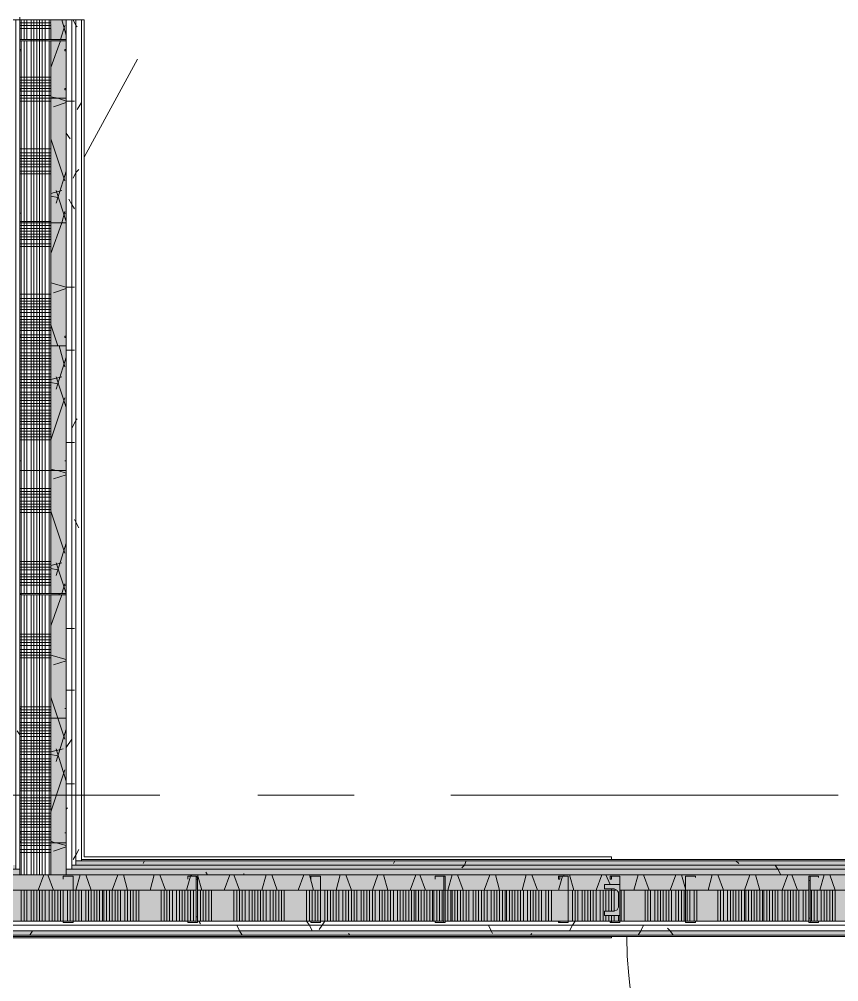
# Model space of a CAD drawing. Header units: metres. Extents: x 29 to 268, y -7 to 151.
# Drawn here: x 74.575 to 77.261, y 24.198 to 27.351 of the extents above; entities that cross this region are included whole.
import ezdxf

# ---------------------------------------------------------------- set-up
doc = ezdxf.new("R2010")
doc.units = ezdxf.units.M
doc.layers.add('PDF2_Geometry', color=7, linetype='Continuous', true_color=0xaaaaaa)
doc.layers.add('PDF2_Solid Fills', color=7, linetype='Continuous', true_color=0xffffff)

msp = doc.modelspace()

# ---------------------------------------------------------------- hatches: boundary and pattern name
at = {"layer": 'PDF2_Solid Fills', "lineweight": 0, "transparency": 33554559}
for points in [[(74.7285, 24.5486), (74.7285, 27.3491), (74.6827, 27.3491), (74.6781, 27.285), (74.6781, 24.5486)], [(74.0125, 24.4982), (76.5343, 24.5028), (76.4931, 24.5028), (76.4931, 24.5166), (76.5435, 24.5166), (76.5435, 24.4982), (76.545, 24.4982), (77.5701, 24.5028), (77.8497, 24.5028), (78.0237, 24.4982), (78.0239, 24.4982), (78.0239, 24.5486), (74.0089, 24.5486), (74.0089, 24.4982)], [(76.5435, 24.5166), (76.5435, 24.4982), (78.0239, 24.4982), (78.0239, 24.5486), (74.0089, 24.5486), (74.0089, 24.4982), (74.0125, 24.4982), (76.5343, 24.5028), (76.4931, 24.5028), (76.4931, 24.5166)], [(76.5252, 24.4341), (76.4931, 24.4295), (76.4931, 24.4158), (76.5435, 24.4158), (76.5435, 24.5166), (76.4931, 24.5166), (76.4931, 24.5028), (76.5343, 24.5028), (76.5389, 24.4982), (76.5343, 24.4387)], [(78.0193, 24.3516), (78.2069, 24.347), (78.2073, 24.347), (78.2073, 24.3653), (74.0043, 24.3653), (74.0043, 24.3516)]]:
    msp.add_hatch(color=256, dxfattribs=at).paths.add_polyline_path(points)
h = msp.add_hatch(color=256, dxfattribs=at)
h.paths.add_polyline_path([(74.5451, 24.5808), (74.5451, 24.5945), (74.0043, 24.5945), (74.0043, 24.5808)])
h.paths.add_polyline_path([(74.7606, 24.5945), (74.7606, 24.5808), (77.9781, 24.5808), (77.9781, 24.5945)])
h = msp.add_hatch(color=256, dxfattribs=at)
h.paths.add_polyline_path([(74.5635, 24.567), (74.5635, 24.5808), (74.0043, 24.5808), (74.0043, 24.567)])
h.paths.add_polyline_path([(74.7468, 24.5808), (74.7468, 24.567), (77.9918, 24.567), (77.9918, 24.5808)])
h = msp.add_hatch(color=256, dxfattribs=at)
h.paths.add_polyline_path([(74.5772, 24.5486), (74.5772, 24.567), (74.0043, 24.567), (74.0043, 24.5486)])
h.paths.add_polyline_path([(74.7285, 24.567), (74.7285, 24.5486), (78.0102, 24.5486), (78.0102, 24.567)])
h = msp.add_hatch(color=256, dxfattribs=at)
h.paths.add_polyline_path([(75.1548, 24.3974), (75.1548, 24.4982), (74.0089, 24.4982), (74.0043, 24.457), (74.0043, 24.3974)])
h.paths.add_polyline_path([(77.1669, 24.3974), (78.0743, 24.3974), (78.0743, 24.4982), (77.1669, 24.4982)])
h.paths.add_polyline_path([(76.5435, 24.4982), (76.5435, 24.4158), (76.4931, 24.4158), (76.4931, 24.4295), (76.5252, 24.4341), (76.5343, 24.4387), (76.5389, 24.4982), (75.9706, 24.4982), (75.9706, 24.3974), (77.1623, 24.3974), (77.1623, 24.4982)])
h.paths.add_polyline_path([(75.966, 24.3974), (75.966, 24.4982), (75.1593, 24.4982), (75.1593, 24.3974)])
h = msp.add_hatch(color=256, dxfattribs=at)
h.paths.add_polyline_path([(75.1548, 24.3974), (75.1548, 24.4982), (74.0043, 24.4982), (74.0043, 24.3974)])
h.paths.add_polyline_path([(77.1669, 24.3974), (78.0743, 24.3974), (78.0743, 24.4982), (77.1669, 24.4982)])
h.paths.add_polyline_path([(76.5435, 24.4982), (76.5435, 24.4158), (76.4931, 24.4158), (76.4931, 24.4295), (76.5252, 24.4341), (76.5343, 24.4387), (76.5389, 24.4982), (75.9706, 24.4982), (75.9706, 24.3974), (77.1623, 24.3974), (77.1623, 24.4982)])
h.paths.add_polyline_path([(75.966, 24.3974), (75.966, 24.4982), (75.1593, 24.4982), (75.1593, 24.3974)])

# ---------------------------------------------------------------- linework, layer by layer
at = {"layer": 'PDF2_Geometry', "lineweight": 0}
for points in [[(74.0043, 24.347), (77.9781, 24.347), (78.2256, 24.347), (78.2256, 32.9041), (78.2256, 34.3709), (78.2256, 34.5541), (77.7765, 34.5541), (77.7765, 34.3709), (78.0423, 34.3709), (78.0423, 32.9041), (77.9781, 32.9041), (77.7535, 32.9041), (77.7535, 32.7025), (77.9781, 32.7025), (77.9781, 24.599), (74.7789, 24.599), (74.7789, 27.3491), (74.5772, 27.3491), (74.5314, 27.3491)], [(78.2073, 32.9041), (78.2073, 32.8767), (78.2073, 24.3653), (78.1935, 24.3653), (77.9781, 24.3653), (74.0043, 24.3653), (74.0043, 24.3836)], [(74.0043, 24.3836), (78.1798, 24.3836), (78.1798, 24.3974), (78.1798, 32.8767)], [(78.1798, 32.8767), (78.1935, 32.8767), (78.1935, 24.3836), (78.1798, 24.3836), (77.9781, 24.3836), (74.0043, 24.3836), (74.0043, 24.3974), (74.0043, 24.4982), (74.0043, 24.5486), (78.0239, 24.5486), (78.0239, 24.4982), (77.8497, 24.4982), (77.5701, 24.4982), (77.1669, 24.4982)], [(78.0239, 32.8033), (78.0239, 24.4982), (78.0744, 24.4982), (78.0744, 24.6036), (78.0744, 24.8053), (78.0744, 25.2132), (78.0744, 25.6166), (78.0744, 25.2132), (78.0744, 24.8053), (78.0744, 24.6036), (78.0744, 24.4982), (78.0239, 24.4982), (77.9781, 24.4982), (77.8497, 24.4982), (77.5701, 24.4982), (77.1669, 24.4982), (77.5701, 24.4982), (77.8497, 24.4982), (78.0744, 24.4982), (78.0744, 24.3974), (77.8497, 24.3974), (77.5701, 24.3974), (77.1669, 24.3974)], [(77.7535, 32.7025), (77.7535, 32.7529), (77.9781, 32.7529), (78.0102, 32.7529), (78.0239, 32.7529), (78.0239, 24.5486), (78.0102, 24.5486), (77.9781, 24.5486), (74.7285, 24.5486), (74.7285, 24.567), (74.7285, 24.599), (74.7285, 27.3491), (74.7285, 24.5486), (74.6781, 24.5486), (74.6781, 24.654), (74.6781, 25.062), (74.6781, 25.4654), (74.6781, 25.062), (74.6781, 24.654), (74.6781, 24.5486), (74.5772, 24.5486), (74.5772, 27.3491), (74.6781, 27.3491), (74.6781, 27.285)], [(76.0164, 32.7529), (76.7039, 32.7529), (77.0706, 32.7529), (77.7535, 32.7529), (77.7535, 32.7345), (77.9781, 32.7345), (77.9919, 32.7345), (78.0102, 32.7345), (78.0102, 24.567), (77.9919, 24.567), (77.9781, 24.567), (74.7468, 24.567), (74.7468, 24.5808), (74.7468, 24.599), (74.7468, 27.3491)], [(74.7789, 27.3491), (74.7789, 24.599), (74.7789, 24.5945), (77.9781, 24.5945), (77.9781, 32.7025), (77.7535, 32.7025), (77.0706, 32.7025), (77.7535, 32.7025), (77.0706, 32.7025), (77.7535, 32.7025), (77.7535, 32.7208), (77.0706, 32.7208), (77.0706, 32.7345), (76.7039, 32.7345), (76.0164, 32.7345), (76.0164, 32.7208)], [(74.7606, 27.3491), (74.7606, 24.599), (74.7606, 24.5945), (74.7606, 24.5808), (77.9781, 24.5808), (77.9919, 24.5808), (77.9919, 32.7208)], [(74.6781, 24.5486), (74.5772, 24.5486), (74.5772, 24.567), (74.5772, 24.599), (74.5772, 27.3491)], [(74.7285, 27.3491), (74.6781, 27.3491), (74.6781, 27.285), (74.6781, 27.3491)], [(74.7789, 27.3491), (74.7789, 24.599), (74.7789, 27.3491)], [(74.7789, 27.3491), (74.7789, 24.599), (74.7789, 27.3491)], [(74.7789, 24.599), (74.7789, 27.3491), (74.7789, 24.599)], [(74.6781, 25.4699), (74.6781, 25.8732), (74.6781, 26.2812), (74.6781, 26.6845), (74.6781, 27.0924), (74.6781, 27.2804)], [(74.7881, 26.9), (74.9622, 27.2208)], [(78.0744, 25.6166), (78.0744, 25.2132), (78.0744, 24.8053), (78.0744, 24.6036), (78.0744, 24.3974), (78.1752, 24.3974), (78.0744, 24.3974), (77.9781, 24.3974), (77.8497, 24.3974), (77.5701, 24.3974), (77.1669, 24.3974), (77.5701, 24.3974), (77.8497, 24.3974), (78.1752, 24.3974)], [(74.0043, 24.5486), (74.5772, 24.5486), (74.6781, 24.5486), (74.6781, 24.599), (74.6781, 24.654), (74.6781, 25.062), (74.6781, 25.4654)], [(83.1619, 25.1354), (83.1619, 24.4753), (83.1619, 25.1354), (83.1619, 24.4753), (78.2256, 24.4753), (78.2256, 24.347), (78.2256, 24.3516), (78.2073, 24.3516), (77.9781, 24.3516), (74.0043, 24.3516), (74.0043, 24.3653), (74.0043, 24.3836), (74.0043, 24.3974), (74.0043, 24.457), (71.9785, 24.457), (71.9601, 24.457), (71.9601, 24.3653)], [(75.0356, 24.8099), (73.766, 24.8099)], [(75.6727, 24.8099), (75.3564, 24.8099)], [(77.2585, 24.8099), (75.9889, 24.8099)], [(76.516, 24.6082), (76.516, 24.6082)], [(77.8406, 24.599), (77.9781, 24.599), (77.8406, 24.599), (77.8406, 24.6036), (77.8406, 24.6082), (77.9689, 24.6082), (77.8406, 24.6082), (77.8406, 24.6036), (77.8406, 24.599), (77.9781, 24.599), (77.8406, 24.599), (76.516, 24.599)], [(76.516, 24.6082), (76.516, 24.6082)], [(76.516, 24.599), (76.516, 24.599)], [(76.516, 24.599), (76.516, 24.599)], [(76.516, 24.599), (76.516, 24.599)], [(76.516, 24.599), (76.516, 24.599)], [(76.7589, 24.5441), (76.7589, 24.5441)], [(76.7589, 24.5441), (76.7589, 24.5441)], [(76.791, 24.5395), (76.791, 24.5395)], [(77.1669, 24.5441), (77.1669, 24.5441)], [(77.1943, 24.5395), (77.1943, 24.5395)], [(75.1548, 24.4982), (74.7514, 24.4982), (74.3435, 24.4982), (74.0089, 24.4982)], [(76.5343, 24.4982), (76.3739, 24.4982), (75.9706, 24.4982), (75.5627, 24.4982), (75.1593, 24.4982)], [(77.1623, 24.4982), (76.7589, 24.4982), (76.5435, 24.4982)], [(74.0089, 24.3974), (74.3435, 24.3974), (74.7514, 24.3974), (75.1548, 24.3974)], [(75.1593, 24.3974), (75.5627, 24.3974), (75.966, 24.3974)], [(75.9706, 24.3974), (76.3739, 24.3974), (76.5435, 24.3974), (76.7589, 24.3974), (77.1623, 24.3974)], [(76.7589, 24.3928), (76.7589, 24.3928)], [(76.7589, 24.3928), (76.7589, 24.3928)], [(76.791, 24.3974), (76.791, 24.3974)], [(77.1669, 24.3928), (77.1669, 24.3928)], [(77.1943, 24.3974), (77.1943, 24.3974)], [(74.0043, 24.347), (78.2256, 24.347), (78.2256, 24.3516), (74.0043, 24.3516), (74.0043, 24.347), (73.9494, 24.347)], [(76.516, 24.347), (73.9494, 24.347), (73.9494, 24.3424), (76.516, 24.3424), (76.516, 24.347), (73.9494, 24.347), (73.9494, 24.3424), (76.516, 24.3424), (76.516, 24.347), (77.8406, 24.347), (78.2256, 24.347), (78.2256, 24.3424), (78.8902, 24.3424), (78.8902, 24.347)]]:
    msp.add_lwpolyline(points, dxfattribs=at)
for points in [[(74.5772, 27.3491), (74.5635, 27.3491), (74.5635, 24.567), (74.5772, 24.567)], [(74.7285, 27.2804), (74.7285, 27.3078), (74.7285, 27.285), (74.5772, 27.285), (74.5772, 27.3583), (74.5772, 27.2804)], [(74.7468, 27.3491), (74.7285, 27.3491), (74.7285, 24.567), (74.7468, 24.567)], [(74.7606, 27.3491), (74.7468, 27.3491), (74.7468, 24.5808), (74.7606, 24.5808)], [(74.7789, 27.3491), (74.7606, 27.3491), (74.7606, 24.5945), (74.7789, 24.5945)], [(76.516, 24.599), (74.7789, 24.599), (76.516, 24.599), (74.7789, 24.599), (76.516, 24.599), (76.516, 24.6036), (76.516, 24.6082), (74.7881, 24.6082), (74.7881, 27.3491), (74.7881, 24.6082), (74.7881, 27.3491), (74.7881, 24.6082), (76.516, 24.6082), (76.516, 24.6036), (76.516, 24.599), (76.516, 24.6036), (76.516, 24.6082), (74.7881, 24.6082), (76.516, 24.6082), (76.516, 24.6036), (76.516, 24.599), (74.7789, 24.599), (76.516, 24.599), (74.7789, 24.599)], [(74.7789, 27.3491), (74.7835, 27.3491), (74.7881, 27.3491), (74.7835, 27.3491), (74.7789, 27.3491), (74.7789, 24.599)], [(74.7789, 27.3491), (74.7835, 27.3491), (74.7881, 27.3491), (74.7835, 27.3491), (74.7789, 27.3491), (74.7789, 24.599)], [(74.7285, 27.2483), (74.7285, 27.2804), (74.5818, 27.2804), (74.5772, 27.2804), (74.5772, 27.2483), (74.5818, 27.2483), (74.5818, 27.2528), (74.5772, 27.2528), (74.5772, 27.2804), (74.5818, 27.2804), (74.7285, 27.2804), (74.7285, 27.2528), (74.7239, 27.2528), (74.7239, 27.2483)], [(74.6781, 25.4699), (74.6781, 25.8732), (74.6781, 26.2812), (74.6781, 26.6845), (74.6781, 27.0924), (74.6781, 27.2804), (74.6781, 27.0924), (74.6781, 26.6845), (74.6781, 26.2812), (74.6781, 25.8732)], [(74.5772, 27.1245), (74.5772, 27.0924), (74.5818, 27.0924), (74.7285, 27.0924), (74.7285, 27.1245), (74.7239, 27.1245), (74.7239, 27.12), (74.7285, 27.12), (74.7285, 27.0924), (74.5818, 27.0924), (74.5772, 27.0924), (74.5772, 27.12), (74.5818, 27.12), (74.5818, 27.1245)], [(74.5772, 26.7166), (74.5772, 26.6891), (74.5772, 26.6845), (74.5818, 26.6845), (74.7285, 26.6845), (74.7285, 26.6891), (74.7285, 26.7166), (74.7239, 26.7166), (74.7285, 26.7166), (74.7285, 26.6891), (74.7285, 26.6845), (74.5818, 26.6845), (74.5772, 26.6845), (74.5772, 26.6891), (74.5772, 26.7166), (74.5818, 26.7166)], [(74.5772, 26.3132), (74.5772, 26.2812), (74.5818, 26.2812), (74.7285, 26.2812), (74.7285, 26.3132), (74.7239, 26.3132), (74.7239, 26.3087), (74.7285, 26.3087), (74.7285, 26.2812), (74.5818, 26.2812), (74.5772, 26.2812), (74.5772, 26.3087), (74.5818, 26.3087), (74.5818, 26.3132)], [(74.5772, 25.9054), (74.5772, 25.8732), (74.5818, 25.8732), (74.7285, 25.8732), (74.7285, 25.9054), (74.7239, 25.9054), (74.7285, 25.9054), (74.7285, 25.8732), (74.5818, 25.8732), (74.5772, 25.8732), (74.5772, 25.9054), (74.5818, 25.9054)], [(74.5772, 25.4974), (74.5772, 25.4699), (74.5818, 25.4654), (74.7285, 25.4654), (74.7285, 25.4699), (74.7285, 25.4974), (74.7239, 25.4974), (74.7285, 25.4974), (74.7285, 25.4699), (74.5818, 25.4699), (74.5772, 25.4699), (74.5772, 25.4974), (74.5818, 25.4974)], [(74.5772, 25.0941), (74.5772, 25.062), (74.5818, 25.062), (74.7285, 25.062), (74.7285, 25.0941), (74.7239, 25.0941), (74.7285, 25.0941), (74.7285, 25.062), (74.5818, 25.062), (74.5772, 25.062), (74.5772, 25.0941), (74.5818, 25.0941)], [(74.5772, 24.6862), (74.5772, 24.6586), (74.5772, 24.654), (74.5818, 24.654), (74.7285, 24.654), (74.7285, 24.6586), (74.7285, 24.6862), (74.7239, 24.6862), (74.7285, 24.6862), (74.7285, 24.6586), (74.7285, 24.654), (74.5818, 24.654), (74.5772, 24.6586), (74.5772, 24.6862), (74.5818, 24.6862)], [(77.9781, 24.5808), (77.9781, 24.5945), (74.7606, 24.5945), (74.7606, 24.5808)], [(77.9781, 24.599), (74.7789, 24.599), (74.7789, 24.5945), (77.9781, 24.5945)], [(74.5772, 24.5486), (74.5772, 24.567), (74.0043, 24.567), (74.0043, 24.5486)], [(78.0102, 24.5486), (78.0102, 24.567), (74.7285, 24.567), (74.7285, 24.5486)], [(77.9919, 24.567), (77.9919, 24.5808), (74.7468, 24.5808), (74.7468, 24.567)], [(74.7193, 24.3928), (74.7514, 24.3928), (74.7514, 24.5395), (74.7514, 24.5441), (74.7193, 24.5441), (74.7193, 24.5349), (74.7193, 24.5441), (74.7514, 24.5441), (74.7514, 24.5395), (74.7514, 24.3928), (74.7193, 24.3928), (74.7193, 24.3974)], [(75.1272, 24.3928), (75.1548, 24.3928), (75.1593, 24.3928), (75.1593, 24.5395), (75.1548, 24.5441), (75.1272, 24.5441), (75.1272, 24.5349), (75.1272, 24.5441), (75.1548, 24.5441), (75.1548, 24.5395), (75.1548, 24.3928), (75.1272, 24.3928), (75.1272, 24.3974)], [(75.5306, 24.3928), (75.5627, 24.3928), (75.5627, 24.5395), (75.5627, 24.5441), (75.5306, 24.5441), (75.5306, 24.5349), (75.5306, 24.5441), (75.5627, 24.5441), (75.5627, 24.5395), (75.5627, 24.3928), (75.5306, 24.3928), (75.5306, 24.3974)], [(75.9385, 24.3928), (75.966, 24.3928), (75.9706, 24.3928), (75.9706, 24.5395), (75.9706, 24.5441), (75.966, 24.5441), (75.9385, 24.5441), (75.9385, 24.5349), (75.9385, 24.5441), (75.966, 24.5441), (75.966, 24.5395), (75.966, 24.3928), (75.9385, 24.3928), (75.9385, 24.3974)], [(76.3418, 24.3928), (76.3739, 24.3928), (76.3739, 24.5395), (76.3739, 24.5441), (76.3418, 24.5441), (76.3418, 24.5349), (76.3464, 24.5349), (76.3464, 24.5441), (76.3739, 24.5441), (76.3739, 24.5395), (76.3739, 24.3928), (76.3464, 24.3928), (76.3464, 24.3974), (76.3418, 24.3974)], [(76.5114, 24.3928), (76.5435, 24.3928), (76.5435, 24.5395), (76.5435, 24.5441), (76.5114, 24.5441), (76.5114, 24.5349), (76.516, 24.5349), (76.516, 24.5441), (76.5435, 24.5441), (76.5435, 24.5395), (76.5435, 24.3928), (76.516, 24.3928), (76.516, 24.3974), (76.5114, 24.3974)], [(76.7589, 24.3928), (76.7589, 24.5441), (76.791, 24.5441), (76.791, 24.5395), (76.791, 24.5441), (76.7589, 24.5441), (76.7589, 24.3928), (76.791, 24.3928)], [(77.1669, 24.3928), (77.1623, 24.3928), (77.1623, 24.5441), (77.1669, 24.5441), (77.1943, 24.5441), (77.1943, 24.5395), (77.1943, 24.5441), (77.1669, 24.5441), (77.1669, 24.3928), (77.1943, 24.3928)], [(75.1548, 24.4982), (74.7514, 24.4982), (74.3435, 24.4982), (74.0089, 24.4982), (74.3435, 24.4982), (74.7514, 24.4982)], [(76.5343, 24.4982), (76.3739, 24.4982), (75.9706, 24.4982), (75.5627, 24.4982), (75.1593, 24.4982), (75.5627, 24.4982), (75.9706, 24.4982), (76.3739, 24.4982)], [(76.5435, 24.5166), (76.4931, 24.5166), (76.4931, 24.5028), (76.5252, 24.5028), (76.5343, 24.4982), (76.5389, 24.489), (76.5389, 24.4432), (76.5343, 24.4341), (76.5252, 24.4295), (76.4931, 24.4295), (76.4931, 24.4158), (76.5435, 24.4158)], [(77.1623, 24.4982), (76.7589, 24.4982), (76.5435, 24.4982), (76.7589, 24.4982)], [(78.1935, 24.3653), (78.1935, 24.3836), (74.0043, 24.3836), (74.0043, 24.3653)], [(74.0089, 24.3974), (74.3435, 24.3974), (74.7514, 24.3974), (75.1548, 24.3974), (74.7514, 24.3974), (74.3435, 24.3974)], [(75.1593, 24.3974), (75.5627, 24.3974), (75.966, 24.3974), (75.5627, 24.3974)], [(75.9706, 24.3974), (76.3739, 24.3974), (76.5435, 24.3974), (76.7589, 24.3974), (77.1623, 24.3974), (76.7589, 24.3974), (76.5435, 24.3974), (76.3739, 24.3974)], [(76.791, 24.3974), (76.791, 24.3928)], [(77.1943, 24.3974), (77.1943, 24.3928)], [(78.2073, 24.3516), (78.2073, 24.3653), (74.0043, 24.3653), (74.0043, 24.3516)]]:
    msp.add_lwpolyline(points, close=True, dxfattribs=at)
at = {"layer": 'PDF2_Geometry', "color": 254, "lineweight": 0, "true_color": 0xd4d4d4}
for points in [[(74.6781, 27.34), (74.5772, 27.34)], [(74.5818, 27.285), (74.5818, 27.3491)], [(74.591, 27.285), (74.591, 27.3491)], [(74.6002, 27.285), (74.6002, 27.3491)], [(74.6139, 25.4699), (74.6139, 25.8732), (74.6139, 26.2812), (74.6139, 26.6845), (74.6139, 27.0924), (74.6139, 27.1474), (74.6139, 27.2804), (74.6139, 27.3491)], [(74.6231, 25.4699), (74.6231, 25.8732), (74.6231, 26.2812), (74.6231, 26.6845), (74.6231, 27.0924), (74.6231, 27.1474), (74.6231, 27.2804), (74.6231, 27.3491)], [(74.6322, 25.4699), (74.6322, 25.8732), (74.6322, 26.2812), (74.6322, 26.6845), (74.6322, 27.0924), (74.6322, 27.1474), (74.6322, 27.2804), (74.6322, 27.3491)], [(74.6414, 24.5486), (74.6414, 24.654), (74.6414, 25.062), (74.6414, 25.4699), (74.6414, 25.8732), (74.6414, 26.2812), (74.6414, 26.6845), (74.6414, 27.0924), (74.6414, 27.1474), (74.6414, 27.2804), (74.6414, 27.3491)], [(74.6506, 25.4699), (74.6506, 25.8732), (74.6506, 26.2812), (74.6506, 26.6845), (74.6506, 27.0924), (74.6506, 27.1474), (74.6506, 27.2804), (74.6506, 27.3491)], [(74.6597, 25.4699), (74.6597, 25.8732), (74.6597, 26.2812), (74.6597, 26.6845), (74.6597, 27.0924), (74.6597, 27.1474), (74.6597, 27.2804), (74.6597, 27.3491)], [(74.6735, 27.285), (74.6735, 27.3491)], [(74.6781, 27.3308), (74.5772, 27.3308)], [(74.5818, 25.4699), (74.5818, 25.8732), (74.5818, 26.2812), (74.5818, 26.6845), (74.5818, 27.0924), (74.5818, 27.1474), (74.5818, 27.2804)], [(74.591, 25.4699), (74.591, 25.8732), (74.591, 26.2812), (74.591, 26.6845), (74.591, 27.0924), (74.591, 27.1474), (74.591, 27.2804)], [(74.6002, 25.4699), (74.6002, 25.8732), (74.6002, 26.2812), (74.6002, 26.6845), (74.6002, 27.0924), (74.6002, 27.1474), (74.6002, 27.2804)], [(74.6735, 25.4699), (74.6735, 25.8732), (74.6735, 26.2812), (74.6735, 26.6845), (74.6735, 27.0924), (74.6735, 27.1474), (74.6735, 27.2804)], [(74.6781, 27.1612), (74.5772, 27.1612)], [(74.6781, 27.152), (74.5772, 27.152)], [(74.6781, 27.1428), (74.5772, 27.1428)], [(74.6781, 27.1337), (74.5772, 27.1337)], [(74.6781, 27.1245), (74.5772, 27.1245)], [(74.6781, 27.1154), (74.5772, 27.1154)], [(74.6781, 27.1016), (74.5772, 27.1016)], [(74.6781, 27.0924), (74.5772, 27.0924)], [(74.6781, 27.0832), (74.5772, 27.0832)], [(74.6781, 26.9274), (74.5772, 26.9274)], [(74.6781, 26.9137), (74.5772, 26.9137)], [(74.6781, 26.9045), (74.5772, 26.9045)], [(74.6781, 26.8954), (74.5772, 26.8954)], [(74.6781, 26.8862), (74.5772, 26.8862)], [(74.6781, 26.877), (74.5772, 26.877)], [(74.6781, 26.8678), (74.5772, 26.8678)], [(74.6781, 26.8541), (74.5772, 26.8541)], [(74.6781, 26.845), (74.5772, 26.845)], [(74.6781, 26.6891), (74.5772, 26.6891)], [(74.6781, 26.6754), (74.5772, 26.6754)], [(74.6781, 26.6662), (74.5772, 26.6662)], [(74.6781, 26.657), (74.5772, 26.657)], [(74.6781, 26.6478), (74.5772, 26.6478)], [(74.6781, 26.6387), (74.5772, 26.6387)], [(74.6781, 26.6295), (74.5772, 26.6295)], [(74.6781, 26.6158), (74.5772, 26.6158)], [(74.6781, 26.6066), (74.5772, 26.6066)], [(74.6781, 26.4508), (74.5772, 26.4508)], [(74.6781, 26.437), (74.5772, 26.437)], [(74.6781, 26.4278), (74.5772, 26.4278)], [(74.6781, 26.4187), (74.5772, 26.4187)], [(74.6781, 26.4095), (74.5772, 26.4095)], [(74.6781, 26.4004), (74.5772, 26.4004)], [(74.6781, 26.3912), (74.5772, 26.3912)], [(74.6781, 26.3774), (74.5772, 26.3774)], [(74.6781, 26.3682), (74.5772, 26.3682)], [(74.6781, 26.3591), (74.5772, 26.3591)], [(74.6781, 26.35), (74.5772, 26.35)], [(74.6781, 26.3408), (74.5772, 26.3408)], [(74.6781, 26.3316), (74.5772, 26.3316)], [(74.6781, 26.3178), (74.5772, 26.3178)], [(74.6781, 26.3087), (74.5772, 26.3087)], [(74.6781, 26.2995), (74.5772, 26.2995)], [(74.6781, 26.2904), (74.5772, 26.2904)], [(74.6781, 26.2812), (74.5772, 26.2812)], [(74.6781, 26.272), (74.5772, 26.272)], [(74.6781, 26.2582), (74.5772, 26.2582)], [(74.6781, 26.2491), (74.5772, 26.2491)], [(74.6781, 26.24), (74.5772, 26.24)], [(74.6781, 26.2308), (74.5772, 26.2308)], [(74.6781, 26.2216), (74.5772, 26.2216)], [(74.6781, 26.2124), (74.5772, 26.2124)], [(74.6781, 26.2032), (74.5772, 26.2032)], [(74.6781, 26.1895), (74.5772, 26.1895)], [(74.6781, 26.1804), (74.5772, 26.1804)], [(74.6781, 26.1712), (74.5772, 26.1712)], [(74.6781, 26.162), (74.5772, 26.162)], [(74.6781, 26.1528), (74.5772, 26.1528)], [(74.6781, 26.1437), (74.5772, 26.1437)], [(74.6781, 26.1299), (74.5772, 26.1299)], [(74.6781, 26.1208), (74.5772, 26.1208)], [(74.6781, 26.1116), (74.5772, 26.1116)], [(74.6781, 26.1024), (74.5772, 26.1024)], [(74.6781, 26.0932), (74.5772, 26.0932)], [(74.6781, 26.0841), (74.5772, 26.0841)], [(74.6781, 26.0704), (74.5772, 26.0704)], [(74.6781, 26.0612), (74.5772, 26.0612)], [(74.6781, 26.052), (74.5772, 26.052)], [(74.6781, 26.0428), (74.5772, 26.0428)], [(74.6781, 26.0337), (74.5772, 26.0337)], [(74.6781, 26.0245), (74.5772, 26.0245)], [(74.6781, 26.0108), (74.5772, 26.0108)], [(74.6781, 26.0016), (74.5772, 26.0016)], [(74.6781, 25.9924), (74.5772, 25.9924)], [(74.6781, 25.9832), (74.5772, 25.9832)], [(74.6781, 25.8137), (74.5772, 25.8137)], [(74.6781, 25.8045), (74.5772, 25.8045)], [(74.6781, 25.7954), (74.5772, 25.7954)], [(74.6781, 25.7862), (74.5772, 25.7862)], [(74.6781, 25.7724), (74.5772, 25.7724)], [(74.6781, 25.7632), (74.5772, 25.7632)], [(74.6781, 25.7541), (74.5772, 25.7541)], [(74.6781, 25.7449), (74.5772, 25.7449)], [(74.6781, 25.7358), (74.5772, 25.7358)], [(74.6781, 25.5754), (74.5772, 25.5754)], [(74.6781, 25.5662), (74.5772, 25.5662)], [(74.6781, 25.557), (74.5772, 25.557)], [(74.6781, 25.5478), (74.5772, 25.5478)], [(74.6781, 25.5341), (74.5772, 25.5341)], [(74.6781, 25.5249), (74.5772, 25.5249)], [(74.6781, 25.5158), (74.5772, 25.5158)], [(74.6781, 25.5066), (74.5772, 25.5066)], [(74.6781, 25.4974), (74.5772, 25.4974)], [(74.5818, 24.5486), (74.5818, 24.654), (74.5818, 25.062), (74.5818, 25.4654)], [(74.591, 24.5486), (74.591, 24.654), (74.591, 25.062), (74.591, 25.4654)], [(74.6002, 24.5486), (74.6002, 24.654), (74.6002, 25.062), (74.6002, 25.4654)], [(74.6139, 24.5486), (74.6139, 24.654), (74.6139, 25.062), (74.6139, 25.4654)], [(74.6231, 24.5486), (74.6231, 24.654), (74.6231, 25.062), (74.6231, 25.4654)], [(74.6322, 24.5486), (74.6322, 24.654), (74.6322, 25.062), (74.6322, 25.4654)], [(74.6506, 24.5486), (74.6506, 24.654), (74.6506, 25.062), (74.6506, 25.4654)], [(74.6597, 24.5486), (74.6597, 24.654), (74.6597, 25.062), (74.6597, 25.4654)], [(74.6735, 24.5486), (74.6735, 24.654), (74.6735, 25.062), (74.6735, 25.4654)], [(74.6781, 25.337), (74.5772, 25.337)], [(74.6781, 25.3278), (74.5772, 25.3278)], [(74.6781, 25.3186), (74.5772, 25.3186)], [(74.6781, 25.3095), (74.5772, 25.3095)], [(74.6781, 25.3004), (74.5772, 25.3004)], [(74.6781, 25.2866), (74.5772, 25.2866)], [(74.6781, 25.2774), (74.5772, 25.2774)], [(74.6781, 25.2682), (74.5772, 25.2682)], [(74.6781, 25.2591), (74.5772, 25.2591)], [(74.6781, 25.0986), (74.5772, 25.0986)], [(74.6781, 25.0895), (74.5772, 25.0895)], [(74.6781, 25.0804), (74.5772, 25.0804)], [(74.6781, 25.0712), (74.5772, 25.0712)], [(74.6781, 25.062), (74.5772, 25.062)], [(74.6781, 25.0482), (74.5772, 25.0482)], [(74.6781, 25.0391), (74.5772, 25.0391)], [(74.6781, 25.0299), (74.5772, 25.0299)], [(74.6781, 25.0208), (74.5772, 25.0208)], [(74.6781, 25.0116), (74.5772, 25.0116)], [(74.6781, 25.0024), (74.5772, 25.0024)], [(74.6781, 24.9887), (74.5772, 24.9887)], [(74.6781, 24.9795), (74.5772, 24.9795)], [(74.6781, 24.9704), (74.5772, 24.9704)], [(74.6781, 24.9612), (74.5772, 24.9612)], [(74.6781, 24.952), (74.5772, 24.952)], [(74.6781, 24.9428), (74.5772, 24.9428)], [(74.6781, 24.9291), (74.5772, 24.9291)], [(74.6781, 24.9199), (74.5772, 24.9199)], [(74.6781, 24.9108), (74.5772, 24.9108)], [(74.6781, 24.9016), (74.5772, 24.9016)], [(74.6781, 24.8924), (74.5772, 24.8924)], [(74.6781, 24.8832), (74.5772, 24.8832)], [(74.6781, 24.8695), (74.5772, 24.8695)], [(74.6781, 24.8603), (74.5772, 24.8603)], [(74.6781, 24.8512), (74.5772, 24.8512)], [(74.6781, 24.842), (74.5772, 24.842)], [(74.6781, 24.8328), (74.5772, 24.8328)], [(74.6781, 24.8236), (74.5772, 24.8236)], [(74.6781, 24.8099), (74.5772, 24.8099)], [(74.6781, 24.8008), (74.5772, 24.8008)], [(74.6781, 24.7916), (74.5772, 24.7916)], [(74.6781, 24.7824), (74.5772, 24.7824)], [(74.6781, 24.7732), (74.5772, 24.7732)], [(74.6781, 24.764), (74.5772, 24.764)], [(74.6781, 24.7503), (74.5772, 24.7503)], [(74.6781, 24.7412), (74.5772, 24.7412)], [(74.6781, 24.732), (74.5772, 24.732)], [(74.6781, 24.7228), (74.5772, 24.7228)], [(74.6781, 24.7137), (74.5772, 24.7137)], [(74.6781, 24.7045), (74.5772, 24.7045)], [(74.6781, 24.6908), (74.5772, 24.6908)], [(74.6781, 24.6816), (74.5772, 24.6816)], [(74.6781, 24.6724), (74.5772, 24.6724)], [(74.6781, 24.6632), (74.5772, 24.6632)], [(74.6781, 24.654), (74.5772, 24.654)], [(74.6781, 24.6449), (74.5772, 24.6449)], [(74.6781, 24.6312), (74.5772, 24.6312)], [(74.6414, 24.3974), (74.6414, 24.4982)], [(74.6506, 24.3974), (74.6506, 24.4982)], [(74.6597, 24.3974), (74.6597, 24.4982)], [(74.6735, 24.3974), (74.6735, 24.4982)], [(74.6827, 24.3974), (74.6827, 24.4982)], [(74.6918, 24.3974), (74.6918, 24.4982)], [(74.701, 24.3974), (74.701, 24.4982)], [(74.7101, 24.3974), (74.7101, 24.4982)], [(74.7193, 24.3974), (74.7193, 24.4982)], [(74.7331, 24.3974), (74.7331, 24.4982)], [(74.7422, 24.3974), (74.7422, 24.4982)], [(74.7606, 24.3974), (74.7606, 24.4982)], [(74.7698, 24.3974), (74.7698, 24.4982)], [(74.7789, 24.3974), (74.7789, 24.4982)], [(74.7927, 24.3974), (74.7927, 24.4982)], [(74.8477, 24.3974), (74.8477, 24.4982)], [(74.8522, 24.4982), (74.8522, 24.3974)], [(74.8889, 24.3974), (74.8889, 24.4982)], [(74.8981, 24.3974), (74.8981, 24.4982)], [(74.9072, 24.3974), (74.9072, 24.4982)], [(74.921, 24.3974), (74.921, 24.4982)], [(74.9302, 24.3974), (74.9302, 24.4982)], [(74.9393, 24.3974), (74.9393, 24.4982)], [(74.9485, 24.3974), (74.9485, 24.4982)], [(74.9577, 24.3974), (74.9577, 24.4982)], [(74.9668, 24.3974), (74.9668, 24.4982)], [(75.0402, 24.4982), (75.0402, 24.3974)], [(75.0494, 24.4982), (75.0494, 24.3974)], [(75.0585, 24.4982), (75.0585, 24.3974)], [(75.0677, 24.4982), (75.0677, 24.3974)], [(75.0768, 24.4982), (75.0768, 24.3974)], [(75.0905, 24.4982), (75.0905, 24.3974)], [(75.0997, 24.4982), (75.0997, 24.3974)], [(75.1089, 24.4982), (75.1089, 24.3974)], [(75.1181, 24.4982), (75.1181, 24.3974)], [(75.1272, 24.3974), (75.1272, 24.4982)], [(75.1364, 24.3974), (75.1364, 24.4982)], [(75.1456, 24.3974), (75.1456, 24.4982)], [(75.1593, 24.3974), (75.1593, 24.4982)], [(75.1685, 24.3974), (75.1685, 24.4982)], [(75.1777, 24.3974), (75.1777, 24.4982)], [(75.1868, 24.3974), (75.1868, 24.4982)], [(75.196, 24.3974), (75.196, 24.4982)], [(75.2052, 24.3974), (75.2052, 24.4982)], [(75.2785, 24.4982), (75.2785, 24.3974)], [(75.2877, 24.4982), (75.2877, 24.3974)], [(75.2968, 24.4982), (75.2968, 24.3974)], [(75.306, 24.4982), (75.306, 24.3974)], [(75.3152, 24.4982), (75.3152, 24.3974)], [(75.3289, 24.4982), (75.3289, 24.3974)], [(75.3381, 24.4982), (75.3381, 24.3974)], [(75.3473, 24.4982), (75.3473, 24.3974)], [(75.3564, 24.4982), (75.3564, 24.3974)], [(75.3655, 24.3974), (75.3655, 24.4982)], [(75.3747, 24.3974), (75.3747, 24.4982)], [(75.3839, 24.3974), (75.3839, 24.4982)], [(75.3977, 24.3974), (75.3977, 24.4982)], [(75.4068, 24.3974), (75.4068, 24.4982)], [(75.416, 24.3974), (75.416, 24.4982)], [(75.4252, 24.3974), (75.4252, 24.4982)], [(75.4343, 24.3974), (75.4343, 24.4982)], [(75.4435, 24.3974), (75.4435, 24.4982)], [(75.5168, 24.4982), (75.5168, 24.3974)], [(75.526, 24.4982), (75.526, 24.3974)], [(75.5351, 24.4982), (75.5351, 24.3974)], [(75.5443, 24.4982), (75.5443, 24.3974)], [(75.5535, 24.4982), (75.5535, 24.3974)], [(75.5627, 24.4982), (75.5627, 24.3974)], [(75.5764, 24.4982), (75.5764, 24.3974)], [(75.5856, 24.4982), (75.5856, 24.3974)], [(75.5948, 24.4982), (75.5948, 24.3974)], [(75.6956, 24.4982), (75.6956, 24.3974)], [(75.7048, 24.4982), (75.7048, 24.3974)], [(75.7139, 24.4982), (75.7139, 24.3974)], [(75.7231, 24.4982), (75.7231, 24.3974)], [(75.7323, 24.4982), (75.7323, 24.3974)], [(75.7414, 24.4982), (75.7414, 24.3974)], [(75.7552, 24.4982), (75.7552, 24.3974)], [(75.7643, 24.4982), (75.7643, 24.3974)], [(75.7735, 24.4982), (75.7735, 24.3974)], [(75.7827, 24.4982), (75.7827, 24.3974)], [(75.7918, 24.4982), (75.7918, 24.3974)], [(75.801, 24.4982), (75.801, 24.3974)], [(75.8147, 24.4982), (75.8147, 24.3974)], [(75.8239, 24.4982), (75.8239, 24.3974)], [(75.8331, 24.4982), (75.8331, 24.3974)], [(75.8423, 24.3974), (75.8423, 24.4982)], [(75.8698, 24.3974), (75.8698, 24.4982)], [(75.8744, 24.4982), (75.8744, 24.3974)], [(75.9293, 24.3974), (75.9293, 24.4982)], [(75.9339, 24.4982), (75.9339, 24.3974)], [(75.9889, 24.3974), (75.9889, 24.4982)], [(76.0027, 24.3974), (76.0027, 24.4982)], [(76.0118, 24.3974), (76.0118, 24.4982)], [(76.021, 24.3974), (76.021, 24.4982)], [(76.0302, 24.3974), (76.0302, 24.4982)], [(76.0393, 24.3974), (76.0393, 24.4982)], [(76.0485, 24.3974), (76.0485, 24.4982)], [(76.0623, 24.3974), (76.0623, 24.4982)], [(76.0714, 24.3974), (76.0714, 24.4982)], [(76.0806, 24.3974), (76.0806, 24.4982)], [(76.0897, 24.3974), (76.0897, 24.4982)], [(76.0989, 24.3974), (76.0989, 24.4982)], [(76.1081, 24.3974), (76.1081, 24.4982)], [(76.1218, 24.3974), (76.1218, 24.4982)], [(76.131, 24.3974), (76.131, 24.4982)], [(76.1402, 24.3974), (76.1402, 24.4982)], [(76.1677, 24.3974), (76.1677, 24.4982)], [(76.1723, 24.4982), (76.1723, 24.3974)], [(76.241, 24.3974), (76.241, 24.4982)], [(76.2502, 24.3974), (76.2502, 24.4982)], [(76.2593, 24.3974), (76.2593, 24.4982)], [(76.2685, 24.3974), (76.2685, 24.4982)], [(76.2777, 24.3974), (76.2777, 24.4982)], [(76.2868, 24.3974), (76.2868, 24.4982)], [(76.3006, 24.3974), (76.3006, 24.4982)], [(76.3097, 24.3974), (76.3097, 24.4982)], [(76.3189, 24.3974), (76.3189, 24.4982)], [(76.3877, 24.4982), (76.3877, 24.3974)], [(76.3968, 24.4982), (76.3968, 24.3974)], [(76.406, 24.4982), (76.406, 24.3974)], [(76.4198, 24.4982), (76.4198, 24.3974)], [(76.4289, 24.4982), (76.4289, 24.3974)], [(76.4381, 24.4982), (76.4381, 24.3974)], [(76.4473, 24.4982), (76.4473, 24.3974)], [(76.4564, 24.4982), (76.4564, 24.3974)], [(76.4655, 24.4982), (76.4655, 24.3974)], [(76.4793, 24.3974), (76.4793, 24.4982)], [(76.4885, 24.3974), (76.4885, 24.4982)], [(76.4977, 24.4295), (76.4977, 24.4982)], [(76.5068, 24.4295), (76.5068, 24.4982)], [(76.516, 24.4295), (76.516, 24.4982)], [(76.5252, 24.4295), (76.5252, 24.4982)], [(76.5481, 24.3974), (76.5481, 24.4982)], [(76.5573, 24.3974), (76.5573, 24.4982)], [(76.626, 24.4982), (76.626, 24.3974)], [(76.6351, 24.4982), (76.6351, 24.3974)], [(76.6443, 24.4982), (76.6443, 24.3974)], [(76.6581, 24.4982), (76.6581, 24.3974)], [(76.6673, 24.4982), (76.6673, 24.3974)], [(76.6764, 24.4982), (76.6764, 24.3974)], [(76.6856, 24.4982), (76.6856, 24.3974)], [(76.6948, 24.4982), (76.6948, 24.3974)], [(76.7039, 24.4982), (76.7039, 24.3974)], [(76.7131, 24.3974), (76.7131, 24.4982)], [(76.7269, 24.3974), (76.7269, 24.4982)], [(76.736, 24.3974), (76.736, 24.4982)], [(76.7451, 24.3974), (76.7451, 24.4982)], [(76.7543, 24.3974), (76.7543, 24.4982)], [(76.7635, 24.3974), (76.7635, 24.4982)], [(76.7727, 24.3974), (76.7727, 24.4982)], [(76.7864, 24.3974), (76.7864, 24.4982)], [(76.7956, 24.3974), (76.7956, 24.4982)], [(76.8643, 24.4982), (76.8643, 24.3974)], [(76.8735, 24.4982), (76.8735, 24.3974)], [(76.8827, 24.4982), (76.8827, 24.3974)], [(76.8964, 24.4982), (76.8964, 24.3974)], [(76.9056, 24.4982), (76.9056, 24.3974)], [(76.9147, 24.4982), (76.9147, 24.3974)], [(76.9239, 24.4982), (76.9239, 24.3974)], [(76.9331, 24.4982), (76.9331, 24.3974)], [(76.9423, 24.4982), (76.9423, 24.3974)], [(76.9514, 24.3974), (76.9514, 24.4982)], [(76.956, 24.4982), (76.956, 24.3974)], [(77.011, 24.3974), (77.011, 24.4982)], [(77.0156, 24.4982), (77.0156, 24.3974)], [(77.0431, 24.4982), (77.0431, 24.3974)], [(77.0523, 24.4982), (77.0523, 24.3974)], [(77.0614, 24.4982), (77.0614, 24.3974)], [(77.0752, 24.4982), (77.0752, 24.3974)], [(77.0843, 24.4982), (77.0843, 24.3974)], [(77.0935, 24.4982), (77.0935, 24.3974)], [(77.1027, 24.4982), (77.1027, 24.3974)], [(77.1119, 24.4982), (77.1119, 24.3974)], [(77.121, 24.4982), (77.121, 24.3974)], [(77.1302, 24.4982), (77.1302, 24.3974)], [(77.1439, 24.4982), (77.1439, 24.3974)], [(77.1531, 24.4982), (77.1531, 24.3974)], [(77.1623, 24.4982), (77.1623, 24.3974)], [(77.1714, 24.4982), (77.1714, 24.3974)], [(77.1806, 24.4982), (77.1806, 24.3974)], [(77.1897, 24.3974), (77.1897, 24.4982)], [(76.5389, 24.4432), (76.5389, 24.4936)], [(76.4977, 24.3974), (76.4977, 24.4158)], [(76.5068, 24.3974), (76.5068, 24.4158)], [(76.516, 24.3974), (76.516, 24.4158)], [(76.5252, 24.3974), (76.5252, 24.4158)], [(76.5389, 24.3974), (76.5389, 24.4158)]]:
    msp.add_lwpolyline(points, dxfattribs=at)
at = {"layer": 'PDF2_Geometry', "color": 254, "lineweight": 0, "true_color": 0xdddddd}
for points in [[(74.7147, 27.3491), (74.7285, 27.2987)], [(74.7239, 27.3308), (74.7101, 27.285)], [(74.7101, 27.2804), (74.6781, 27.1932)], [(74.6781, 27.097), (74.701, 27.0924), (74.7285, 27.0832), (74.701, 27.0924)], [(74.7285, 27.0787), (74.6872, 27.065)], [(74.6781, 26.9595), (74.7239, 26.822)], [(74.7285, 26.8541), (74.6964, 26.7487)], [(74.7147, 26.79), (74.6781, 26.7808)], [(74.6781, 26.7716), (74.701, 26.767)], [(74.6964, 26.79), (74.7285, 26.6891)], [(74.7239, 26.7212), (74.7147, 26.6845), (74.6781, 26.5837), (74.7147, 26.6845)], [(74.6781, 26.4874), (74.7285, 26.4737)], [(74.7285, 26.4691), (74.6872, 26.4554)], [(74.6781, 26.35), (74.701, 26.2812)], [(74.7056, 26.2812), (74.7239, 26.2124)], [(74.7285, 26.2445), (74.6964, 26.1391)], [(74.7147, 26.1804), (74.6781, 26.1712)], [(74.6964, 26.1804), (74.7285, 26.0795)], [(74.6781, 26.162), (74.701, 26.1574)], [(74.7239, 26.1116), (74.6781, 25.9741)], [(74.6781, 25.8778), (74.6964, 25.8732)], [(74.7285, 25.8595), (74.6872, 25.8458)], [(74.701, 25.8732), (74.7285, 25.8641)], [(74.6781, 25.7404), (74.7239, 25.6028)], [(74.7285, 25.6349), (74.6964, 25.5295)], [(74.7147, 25.5708), (74.6781, 25.5616)], [(74.6964, 25.5708), (74.7285, 25.4699)], [(74.6781, 25.5524), (74.701, 25.5478)], [(74.7239, 25.502), (74.7147, 25.4699)], [(74.7147, 25.4654), (74.6781, 25.3645)], [(74.6781, 25.2682), (74.7285, 25.2545)], [(74.7285, 25.2499), (74.6872, 25.2362)], [(74.6781, 25.1308), (74.701, 25.062), (74.7239, 24.9932), (74.701, 25.062)], [(74.7285, 25.0254), (74.6964, 24.9199)], [(74.7193, 24.9612), (74.6781, 24.952)], [(74.6781, 24.9428), (74.701, 24.9382)], [(74.6964, 24.9612), (74.7285, 24.8558)], [(74.7239, 24.8924), (74.6781, 24.7549)], [(74.6781, 24.6586), (74.6918, 24.654)], [(74.7285, 24.6403), (74.6872, 24.6266)], [(74.6964, 24.654), (74.7285, 24.6449)], [(74.6552, 24.5486), (74.6368, 24.4982)], [(74.6689, 24.5486), (74.6872, 24.4982)], [(74.7744, 24.5486), (74.7606, 24.4982)], [(74.7927, 24.5486), (74.811, 24.4982)], [(74.8981, 24.5486), (74.8798, 24.4982)], [(74.9164, 24.5486), (74.9302, 24.4982)], [(75.0172, 24.5486), (75.0035, 24.4982)], [(75.0356, 24.5486), (75.0539, 24.4982)], [(75.141, 24.5486), (75.1364, 24.5441), (75.1227, 24.4982), (75.1364, 24.5441)], [(75.1593, 24.5486), (75.1731, 24.4982)], [(75.2647, 24.5486), (75.2464, 24.4982)], [(75.2785, 24.5486), (75.2968, 24.4982)], [(75.3839, 24.5486), (75.3701, 24.4982)], [(75.4023, 24.5486), (75.4206, 24.4982)], [(75.5077, 24.5486), (75.4893, 24.4982)], [(75.526, 24.5486), (75.5397, 24.4982)], [(75.6268, 24.5486), (75.6131, 24.4982)], [(75.6451, 24.5486), (75.6635, 24.4982)], [(75.7506, 24.5486), (75.7323, 24.4982)], [(75.7689, 24.5486), (75.7827, 24.4982)], [(75.8744, 24.5486), (75.856, 24.4982)], [(75.8881, 24.5486), (75.9064, 24.4982)], [(75.9935, 24.5486), (75.9798, 24.4982)], [(76.0118, 24.5486), (76.0302, 24.4982)], [(76.1173, 24.5486), (76.0989, 24.4982)], [(76.1356, 24.5486), (76.1494, 24.4982)], [(76.2364, 24.5486), (76.2227, 24.4982)], [(76.2548, 24.5486), (76.2731, 24.4982)], [(76.3556, 24.5441), (76.3418, 24.4982)], [(76.3601, 24.5486), (76.3601, 24.5441)], [(76.3785, 24.5486), (76.3923, 24.4982)], [(76.4839, 24.5486), (76.4655, 24.4982)], [(76.4977, 24.5486), (76.5114, 24.5166)], [(76.6031, 24.5486), (76.5893, 24.4982)], [(76.6214, 24.5486), (76.6397, 24.4982)], [(76.7269, 24.5486), (76.7085, 24.4982)], [(76.7451, 24.5486), (76.7589, 24.5028)], [(76.846, 24.5486), (76.8323, 24.4982)], [(76.8643, 24.5486), (76.8827, 24.4982)], [(76.9698, 24.5486), (76.9514, 24.4982)], [(76.9881, 24.5486), (77.0019, 24.4982)], [(77.0935, 24.5486), (77.0752, 24.4982)], [(77.1073, 24.5486), (77.1256, 24.4982)], [(77.2127, 24.5486), (77.1989, 24.4982)], [(77.231, 24.5486), (77.2494, 24.4982)], [(76.516, 24.5028), (76.516, 24.4982)]]:
    msp.add_lwpolyline(points, close=True, dxfattribs=at)
at = {"layer": 'PDF2_Geometry', "color": 254, "lineweight": 0, "true_color": 0xeaeaea}
for points in [[(74.7514, 27.3491), (74.7606, 27.3308), (74.7652, 27.3262), (74.7606, 27.3308)], [(74.7468, 27.0832), (74.7285, 27.0832), (74.7468, 27.0832), (74.756, 27.0832)], [(74.7652, 27.0558), (74.7789, 27.0787)], [(74.7285, 26.9778), (74.7422, 26.9595)], [(74.7514, 26.8312), (74.7606, 26.8495), (74.7698, 26.8587), (74.7606, 26.8495)], [(74.7377, 26.7624), (74.7468, 26.7441), (74.756, 26.7304), (74.7468, 26.7441)], [(74.7468, 26.4737), (74.7285, 26.4737), (74.7468, 26.4737), (74.756, 26.4737)], [(74.7468, 26.2674), (74.7285, 26.2674), (74.7468, 26.2674), (74.756, 26.2674)], [(74.7468, 26.0108), (74.7606, 26.0382), (74.7652, 26.0428), (74.7606, 26.0382)], [(74.7468, 25.9649), (74.7285, 25.9649), (74.7468, 25.9649), (74.756, 25.9649)], [(74.756, 25.7128), (74.7606, 25.7036), (74.7698, 25.6854), (74.7606, 25.7036)], [(74.7468, 25.3554), (74.7285, 25.3554), (74.7468, 25.3554), (74.756, 25.3554)], [(74.7468, 25.1536), (74.7285, 25.1536), (74.7468, 25.1536), (74.756, 25.1536)], [(74.5681, 25.0208), (74.5772, 25.007)], [(74.7285, 24.9658), (74.7468, 24.9932)], [(74.7468, 24.8466), (74.7285, 24.8466), (74.7468, 24.8466), (74.756, 24.8466)], [(74.7285, 24.764), (74.7331, 24.7686)], [(74.7514, 24.599), (74.7606, 24.6128), (74.7698, 24.6312), (74.7606, 24.6128)], [(74.9806, 24.5853), (74.9851, 24.5945)], [(75.5168, 24.5945), (75.5214, 24.5945)], [(75.801, 24.5853), (75.8056, 24.5945)], [(76.0256, 24.5716), (76.0347, 24.5808), (76.0393, 24.5945), (76.0347, 24.5808)], [(76.9239, 24.5945), (76.9331, 24.5853)], [(77.0614, 24.567), (77.0706, 24.5486), (77.0614, 24.567), (77.0523, 24.5808)], [(75.1868, 24.5578), (75.1914, 24.5486)], [(75.3106, 24.5486), (75.3106, 24.5532)], [(75.1639, 24.3974), (75.1685, 24.3882)], [(75.2968, 24.3653), (75.306, 24.3516), (75.2968, 24.3653), (75.2877, 24.3836)], [(75.5168, 24.3974), (75.526, 24.3836), (75.5351, 24.3653), (75.526, 24.3836)], [(75.5673, 24.3836), (75.5764, 24.3974), (75.5673, 24.3836), (75.5581, 24.3699)], [(76.1081, 24.3836), (76.1127, 24.3836), (76.1218, 24.3653), (76.1264, 24.3562), (76.1218, 24.3653), (76.1127, 24.3836)], [(76.3877, 24.3836), (76.3968, 24.3974), (76.3877, 24.3836), (76.3785, 24.3653)], [(76.6031, 24.3516), (76.6123, 24.3653), (76.6214, 24.3836), (76.6123, 24.3653)], [(76.7085, 24.3653), (76.7177, 24.3516), (76.7085, 24.3653), (76.6994, 24.3745)], [(74.6093, 24.3516), (74.6185, 24.3653)], [(75.6543, 24.3562), (75.6589, 24.3516)], [(76.2502, 24.3516), (76.2548, 24.3562)]]:
    msp.add_lwpolyline(points, close=True, dxfattribs=at)
at = {"layer": 'PDF2_Geometry', "color": 254, "lineweight": 0, "true_color": 0xd4d4d4}
for points in [[(74.5772, 27.3216), (74.6781, 27.3216)], [(74.5772, 25.9741), (74.6781, 25.9741)], [(74.5772, 24.622), (74.6781, 24.622)], [(74.5818, 24.4982), (74.5818, 24.3974)], [(74.591, 24.4982), (74.591, 24.3974)], [(74.6002, 24.4982), (74.6002, 24.3974)], [(74.6139, 24.4982), (74.6139, 24.3974)], [(74.6231, 24.4982), (74.6231, 24.3974)], [(74.6322, 24.4982), (74.6322, 24.3974)], [(74.6414, 24.3974), (74.6414, 24.4982)], [(74.8018, 24.4982), (74.8018, 24.3974)], [(74.811, 24.4982), (74.811, 24.3974)], [(74.8201, 24.4982), (74.8201, 24.3974)], [(74.8293, 24.4982), (74.8293, 24.3974)], [(74.8385, 24.4982), (74.8385, 24.3974)], [(74.8614, 24.4982), (74.8614, 24.3974)], [(74.8706, 24.4982), (74.8706, 24.3974)], [(74.8798, 24.4982), (74.8798, 24.3974)], [(75.6039, 24.4982), (75.6039, 24.3974)], [(75.6131, 24.4982), (75.6131, 24.3974)], [(75.6223, 24.4982), (75.6223, 24.3974)], [(75.636, 24.4982), (75.636, 24.3974)], [(75.6451, 24.4982), (75.6451, 24.3974)], [(75.6543, 24.4982), (75.6543, 24.3974)], [(75.6635, 24.4982), (75.6635, 24.3974)], [(75.6727, 24.4982), (75.6727, 24.3974)], [(75.6818, 24.4982), (75.6818, 24.3974)], [(75.8423, 24.4982), (75.8423, 24.3974)], [(75.8514, 24.4982), (75.8514, 24.3974)], [(75.8606, 24.4982), (75.8606, 24.3974)], [(75.8835, 24.4982), (75.8835, 24.3974)], [(75.8927, 24.4982), (75.8927, 24.3974)], [(75.9018, 24.4982), (75.9018, 24.3974)], [(75.911, 24.4982), (75.911, 24.3974)], [(75.9201, 24.4982), (75.9201, 24.3974)], [(75.9431, 24.4982), (75.9431, 24.3974)], [(75.9523, 24.4982), (75.9523, 24.3974)], [(75.9614, 24.4982), (75.9614, 24.3974)], [(75.9706, 24.4982), (75.9706, 24.3974)], [(75.9798, 24.4982), (75.9798, 24.3974)], [(75.9935, 24.3974), (75.9935, 24.4982)], [(76.1494, 24.4982), (76.1494, 24.3974)], [(76.1585, 24.4982), (76.1585, 24.3974)], [(76.1814, 24.4982), (76.1814, 24.3974)], [(76.1905, 24.4982), (76.1905, 24.3974)], [(76.1997, 24.4982), (76.1997, 24.3974)], [(76.2089, 24.4982), (76.2089, 24.3974)], [(76.2181, 24.4982), (76.2181, 24.3974)], [(76.2273, 24.4982), (76.2273, 24.3974)], [(76.9652, 24.4982), (76.9652, 24.3974)], [(76.9744, 24.4982), (76.9744, 24.3974)], [(76.9835, 24.4982), (76.9835, 24.3974)], [(76.9927, 24.4982), (76.9927, 24.3974)], [(77.0019, 24.4982), (77.0019, 24.3974)], [(77.0247, 24.4982), (77.0247, 24.3974)], [(77.0339, 24.4982), (77.0339, 24.3974)], [(77.1897, 24.4982), (77.1897, 24.3974)], [(77.2035, 24.4982), (77.2035, 24.3974)], [(77.2127, 24.4982), (77.2127, 24.3974)], [(77.2219, 24.4982), (77.2219, 24.3974)], [(77.231, 24.4982), (77.231, 24.3974)], [(77.2402, 24.4982), (77.2402, 24.3974)], [(77.2494, 24.4982), (77.2494, 24.3974)]]:
    msp.add_lwpolyline(points, close=True, dxfattribs=at)
at = {"layer": 'PDF2_Geometry', "color": 254, "lineweight": 0, "true_color": 0xd2d2d2}
for points in [[(74.7285, 27.12), (74.7285, 27.1245)], [(74.6964, 27.0924), (74.6964, 27.0924)], [(74.6048, 25.8732), (74.6093, 25.8732)], [(74.7285, 25.4928), (74.7285, 25.4928)], [(74.5818, 25.4654), (74.5818, 25.4699)], [(74.7056, 25.4654), (74.7056, 25.4699)], [(74.6781, 25.062), (74.6781, 25.062)], [(75.1548, 24.5349), (75.1593, 24.5349)], [(77.1623, 24.5303), (77.1669, 24.5303)], [(77.176, 24.5441), (77.1806, 24.5441)], [(74.7514, 24.5074), (74.7514, 24.5074)], [(76.7589, 24.5028), (76.7589, 24.5074)], [(75.5627, 24.4341), (75.5627, 24.4387)], [(75.1548, 24.4112), (75.1593, 24.4112)], [(76.5435, 24.4112), (76.5435, 24.4112)], [(77.1623, 24.4066), (77.1669, 24.4066)], [(75.1364, 24.3928), (75.1364, 24.3928)], [(76.5206, 24.3928), (76.5252, 24.3928)]]:
    msp.add_lwpolyline(points, dxfattribs=at)
at = {"layer": 'PDF2_Geometry', "color": 254, "lineweight": 0, "true_color": 0xeaeaea}
for points in [[(74.7468, 24.9932), (74.7468, 24.9932)], [(74.7468, 24.9932), (74.7468, 24.9932)], [(75.2877, 24.3836), (75.2877, 24.3836)], [(75.2877, 24.3836), (75.2877, 24.3836)], [(76.6214, 24.3836), (76.6214, 24.3836)], [(76.6214, 24.3836), (76.6214, 24.3836)], [(74.8431, 24.3516), (74.8431, 24.3516)], [(74.8431, 24.3516), (74.8431, 24.3516)], [(77.066, 24.3516), (77.066, 24.3516)], [(77.066, 24.3516), (77.066, 24.3516)]]:
    msp.add_lwpolyline(points, dxfattribs=at)
at = {"layer": 'PDF2_Geometry', "color": 254, "lineweight": 0, "true_color": 0xdddddd}
msp.add_lwpolyline([(74.7285, 24.9704), (74.7285, 24.9704)], dxfattribs=at)
msp.add_lwpolyline([(74.7285, 24.9704), (74.7285, 24.9704)], dxfattribs=at)
at = {"layer": 'PDF2_Geometry', "lineweight": 0}
msp.add_arc((77.8938, 24.3454), 1.3274, 179.9304, 265.3239, dxfattribs=at)

doc.saveas('drawing.dxf')
